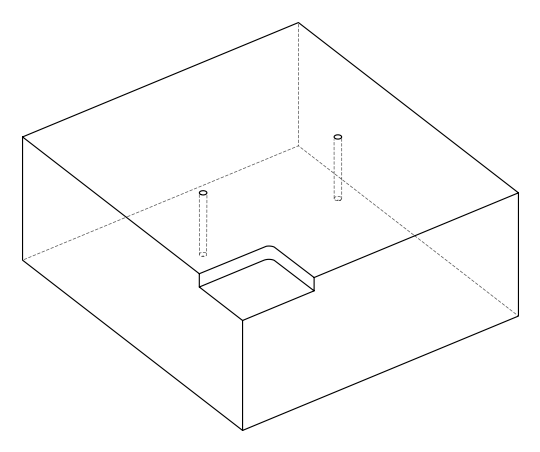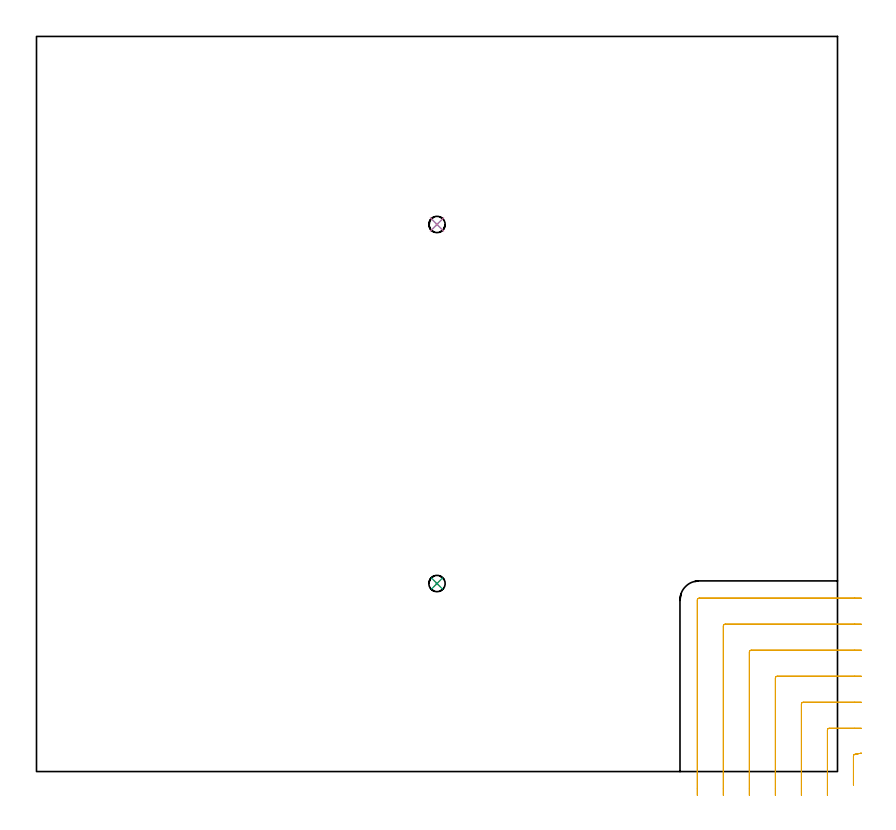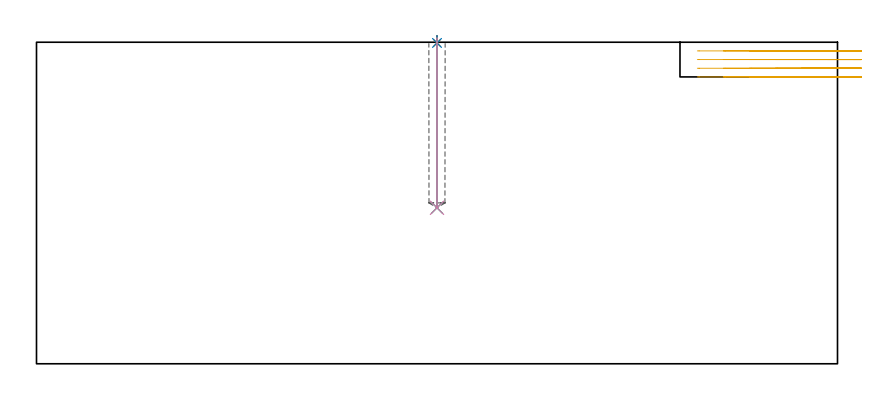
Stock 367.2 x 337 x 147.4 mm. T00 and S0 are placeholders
(PLAN: 5 operations, 2 tool changes, 6.5 min)
(1 SPOT_DRILL | STEP1POCKET | NXT0321_9005460120000 | 0.03 min | 1 mm3)
(2 SPOT_DRILL_1 | STEP1POCKET_1 | NXT0321_9005460120000 | 0.03 min | 0 mm3)
(3 DRILL_BLIND_HOLE_INTO_CENTER | STEP1POCKET | UGT0301_470 | 0.31 min | 3268 mm3)
(4 DRILL_BLIND_HOLE_INTO_CENTER_1 | STEP1POCKET_1 | UGT0301_470 | 0.31 min | 3269 mm3)
(5 MILL_CORNER_NOTCH_RECTANGULAR | CORNER_NOTCH_RECTANGULAR | UGT0201_134 | Follow Part, ap 3.975, ae 75% | 5.85 min | 100087 mm3)
(TOOL NXT0321_9005460120000 | NC Spot Drill, 142deg, 12mm, Carbide, Uncoated | D12 PA142 FL30 Z2)
(TOOL UGT0301_470 | Carbide Drill 7.5 mm | D7.5 PA118 FL76 Z2)
(TOOL UGT0201_134 | Carbide End Mill 15.9 | D15.9 FL30 Z4)
(OP 1 SPOT_DRILL)
G17 G21 G94 G90
T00 M6
G54
G17 G0 G90 X183.6 Y86.2 S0 M3
G43 Z157.4 H0
G94 G81 G98 Z147.077 F250. R150.4
G80
M5
M2
(OP 2 SPOT_DRILL_1)
G17 G21 G94 G90
T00 M6
G54
G17 G0 G90 X183.6 Y250.8 S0 M3
G43 Z157.4 H0
G94 G81 G98 Z147.077 F250. R150.4
G80
M5
M2
(OP 3 DRILL_BLIND_HOLE_INTO_CENTER)
G17 G21 G94 G90
T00 M6
G54
G17 G0 G90 X183.6 Y86.2 S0 M3
G43 Z157.4 H0
G94 G81 G98 Z71.5 F250. R149.4
G80
M5
M2
(OP 4 DRILL_BLIND_HOLE_INTO_CENTER_1)
G17 G21 G94 G90
T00 M6
G54
G17 G0 G90 X183.6 Y250.8 S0 M3
G43 Z157.4 H0
G94 G81 G98 Z71.5 F250. R149.4
G80
M5
M2
(OP 5 MILL_CORNER_NOTCH_RECTANGULAR)
G17 G21 G94 G90
T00 M6
G54
G17 G0 G90 X378.1 Y8.434 S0 M3
G43 Z157.4 H0
Z143.425
G94 G1 X375.15 Y7.887 F250.
G3 X374.5 Y7.111 R0.795 F500.
G1 Y-3.148
Y-6.148 F250.
G0 Z157.4
X378.15 Y19.825
Z143.425
G1 X375.15
X363.365 F500.
G3 X362.575 Y19.035 R0.795
G1 Y-7.95
Y-10.95 F250.
G0 Z157.4
X378.15 Y31.75
Z143.425
G1 X375.15
X351.44 F500.
G3 X350.65 Y30.96 R0.795
G1 Y-7.95
Y-10.95 F250.
G0 Z157.4
X378.15 Y43.675
Z143.425
G1 X375.15
X339.515 F500.
G3 X338.725 Y42.885 R0.795
G1 Y-7.95
Y-10.95 F250.
G0 Z157.4
X378.15 Y55.6
Z143.425
G1 X375.15
X327.591 F500.
G3 X326.8 Y54.809 R0.795
G1 Y-7.95
Y-10.95 F250.
G0 Z157.4
X378.15 Y67.525
Z143.425
G1 X375.15
X315.666 F500.
G3 X314.875 Y66.734 R0.795
G1 Y-7.95
Y-10.95 F250.
G0 Z157.4
X378.15 Y79.45
Z143.425
G1 X375.15
X303.741 F500.
G3 X302.95 Y78.659 R0.795
G1 Y-7.95
Y-10.95 F250.
G0 Z157.4
X378.1 Y8.434
Z139.45
G1 X375.15 Y7.887
G3 X374.5 Y7.111 R0.795 F500.
G1 Y-3.148
Y-6.148 F250.
G0 Z157.4
X378.15 Y19.825
Z139.45
G1 X375.15
X363.365 F500.
G3 X362.575 Y19.035 R0.795
G1 Y-7.95
Y-10.95 F250.
G0 Z157.4
X378.15 Y31.75
Z139.45
G1 X375.15
X351.44 F500.
G3 X350.65 Y30.96 R0.795
G1 Y-7.95
Y-10.95 F250.
G0 Z157.4
X378.15 Y43.675
Z139.45
G1 X375.15
X339.515 F500.
G3 X338.725 Y42.885 R0.795
G1 Y-7.95
Y-10.95 F250.
G0 Z157.4
X378.15 Y55.6
Z139.45
G1 X375.15
X327.591 F500.
G3 X326.8 Y54.809 R0.795
G1 Y-7.95
Y-10.95 F250.
G0 Z157.4
X378.15 Y67.525
Z139.45
G1 X375.15
X315.666 F500.
G3 X314.875 Y66.734 R0.795
G1 Y-7.95
Y-10.95 F250.
G0 Z157.4
X378.15 Y79.45
Z139.45
G1 X375.15
X303.741 F500.
G3 X302.95 Y78.659 R0.795
G1 Y-7.95
Y-10.95 F250.
G0 Z157.4
X378.1 Y8.434
Z135.475
G1 X375.15 Y7.887
G3 X374.5 Y7.111 R0.795 F500.
G1 Y-3.148
Y-6.148 F250.
G0 Z157.4
X378.15 Y19.825
Z135.475
G1 X375.15
X363.365 F500.
G3 X362.575 Y19.035 R0.795
G1 Y-7.95
Y-10.95 F250.
G0 Z157.4
X378.15 Y31.75
Z135.475
G1 X375.15
X351.44 F500.
G3 X350.65 Y30.96 R0.795
G1 Y-7.95
Y-10.95 F250.
G0 Z157.4
X378.15 Y43.675
Z135.475
G1 X375.15
X339.515 F500.
G3 X338.725 Y42.885 R0.795
G1 Y-7.95
Y-10.95 F250.
G0 Z157.4
X378.15 Y55.6
Z135.475
G1 X375.15
X327.591 F500.
G3 X326.8 Y54.809 R0.795
G1 Y-7.95
Y-10.95 F250.
G0 Z157.4
X378.15 Y67.525
Z135.475
G1 X375.15
X315.666 F500.
G3 X314.875 Y66.734 R0.795
G1 Y-7.95
Y-10.95 F250.
G0 Z157.4
X378.15 Y79.45
Z135.475
G1 X375.15
X303.741 F500.
G3 X302.95 Y78.659 R0.795
G1 Y-7.95
Y-10.95 F250.
G0 Z157.4
X378.1 Y8.434
Z131.5
G1 X375.15 Y7.887
G3 X374.5 Y7.111 R0.795 F500.
G1 Y-3.148
Y-6.148 F250.
G0 Z157.4
X378.15 Y19.825
Z131.5
G1 X375.15
X363.365 F500.
G3 X362.575 Y19.035 R0.795
G1 Y-7.95
Y-10.95 F250.
G0 Z157.4
X378.15 Y31.75
Z131.5
G1 X375.15
X351.44 F500.
G3 X350.65 Y30.96 R0.795
G1 Y-7.95
Y-10.95 F250.
G0 Z157.4
X378.15 Y43.675
Z131.5
G1 X375.15
X339.515 F500.
G3 X338.725 Y42.885 R0.795
G1 Y-7.95
Y-10.95 F250.
G0 Z157.4
X378.15 Y55.6
Z131.5
G1 X375.15
X327.591 F500.
G3 X326.8 Y54.809 R0.795
G1 Y-7.95
Y-10.95 F250.
G0 Z157.4
X378.15 Y67.525
Z131.5
G1 X375.15
X315.666 F500.
G3 X314.875 Y66.734 R0.795
G1 Y-7.95
Y-10.95 F250.
G0 Z157.4
X378.15 Y79.45
Z131.5
G1 X375.15
X303.741 F500.
G3 X302.95 Y78.659 R0.795
G1 Y-7.95
Y-10.95 F250.
G0 Z157.4
M5
M2
